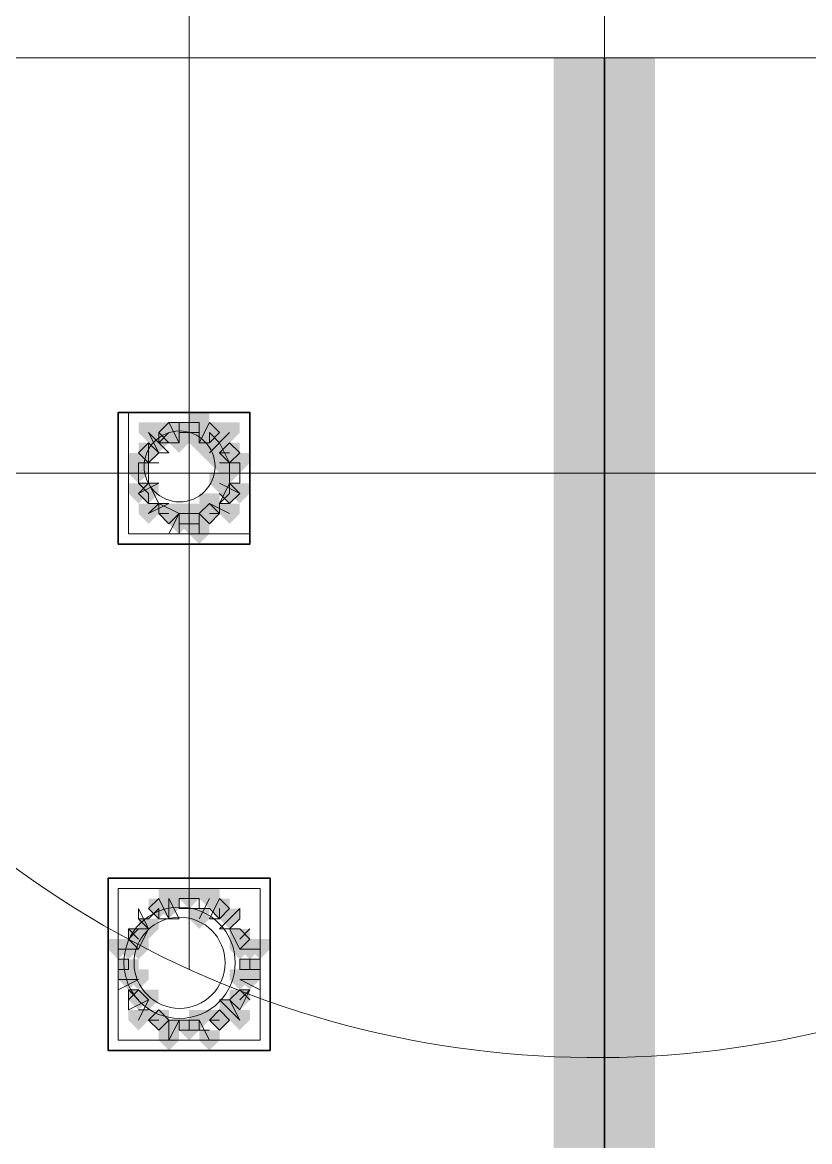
# Model space of a CAD drawing. Header units: millimetres. Extents: x 2315 to 4619, y 1334 to 1897.
# Drawn here: x 3958.53 to 3963.27, y 1548.17 to 1554.92 of the extents above; entities that cross this region are included whole.
import ezdxf

# ---------------------------------------------------------------- set-up
doc = ezdxf.new("R2010")
doc.units = ezdxf.units.MM
for name, color, linetype, true_color in [('PDF_10', 7, 'Continuous', 0x00b85c), ('PDF_AXIS', 7, 'Continuous', 0x00b85c), ('PDF_柱构件', 7, 'Continuous', 0x00b85c), ('PDF_转运站初步方案', 7, 'Continuous', 0x00b85c)]:
    doc.layers.add(name, color=color, linetype=linetype, true_color=true_color)
doc.layers.add('PDF_中心线层', color=1, linetype='Continuous')
doc.layers.add('PDF_粗实线层', color=7, linetype='Continuous')

msp = doc.modelspace()

# ---------------------------------------------------------------- hatches: boundary and pattern name
at = {"layer": 'PDF_10', "transparency": 33554559}
for points in [[(3959.4101, 1552.5076), (3959.349, 1552.5076), (3959.349, 1552.4466), (3959.4101, 1552.3855), (3959.4712, 1552.4466), (3959.4712, 1552.5076)], [(3959.4101, 1552.5076), (3959.349, 1552.5076), (3959.349, 1552.4466), (3959.4101, 1552.3855), (3959.4712, 1552.4466), (3959.4712, 1552.5076)], [(3959.5323, 1552.5076), (3959.4712, 1552.5076), (3959.4712, 1552.4466), (3959.5323, 1552.3855), (3959.5933, 1552.4466), (3959.5933, 1552.5076)], [(3959.5323, 1552.5076), (3959.4712, 1552.5076), (3959.4712, 1552.4466), (3959.5323, 1552.3855), (3959.5933, 1552.4466), (3959.5933, 1552.5076)], [(3959.6544, 1552.5076), (3959.5933, 1552.5076), (3959.5933, 1552.4466), (3959.6544, 1552.3855), (3959.7155, 1552.4466), (3959.7155, 1552.5076)], [(3959.6544, 1552.5076), (3959.5933, 1552.5076), (3959.5933, 1552.4466), (3959.6544, 1552.3855), (3959.7155, 1552.4466), (3959.7155, 1552.5076)], [(3959.2879, 1552.3855), (3959.2269, 1552.3855), (3959.2269, 1552.3244), (3959.2879, 1552.2633), (3959.349, 1552.3244), (3959.349, 1552.3855)], [(3959.2879, 1552.3855), (3959.2269, 1552.3855), (3959.2269, 1552.3244), (3959.2879, 1552.2633), (3959.349, 1552.3244), (3959.349, 1552.3855)], [(3959.2879, 1552.3855), (3959.2269, 1552.3855), (3959.2269, 1552.3244), (3959.2879, 1552.2633), (3959.349, 1552.3244), (3959.349, 1552.3855)], [(3959.7766, 1552.3855), (3959.7155, 1552.3855), (3959.7155, 1552.3244), (3959.7766, 1552.2633), (3959.8377, 1552.3244), (3959.8377, 1552.3855)], [(3959.7766, 1552.3855), (3959.7155, 1552.3855), (3959.7155, 1552.3244), (3959.7766, 1552.2633), (3959.8377, 1552.3244), (3959.8377, 1552.3855)], [(3959.2269, 1552.2633), (3959.1658, 1552.2633), (3959.1658, 1552.2022), (3959.2269, 1552.1412), (3959.2879, 1552.2022), (3959.2879, 1552.2633)], [(3959.2269, 1552.2633), (3959.1658, 1552.2633), (3959.1658, 1552.2022), (3959.2269, 1552.1412), (3959.2879, 1552.2022), (3959.2879, 1552.2633)], [(3959.7766, 1552.2633), (3959.7155, 1552.2633), (3959.7155, 1552.2022), (3959.7766, 1552.1412), (3959.8377, 1552.2022), (3959.8377, 1552.2633)], [(3959.7766, 1552.2633), (3959.7155, 1552.2633), (3959.7155, 1552.2022), (3959.7766, 1552.1412), (3959.8377, 1552.2022), (3959.8377, 1552.2633)], [(3959.2879, 1552.1412), (3959.2269, 1552.1412), (3959.2269, 1552.0801), (3959.2879, 1552.019), (3959.349, 1552.0801), (3959.349, 1552.1412)], [(3959.2879, 1552.1412), (3959.2269, 1552.1412), (3959.2269, 1552.0801), (3959.2879, 1552.019), (3959.349, 1552.0801), (3959.349, 1552.1412)], [(3959.7766, 1552.1412), (3959.7155, 1552.1412), (3959.7155, 1552.0801), (3959.7766, 1552.019), (3959.8377, 1552.0801), (3959.8377, 1552.1412)], [(3959.7766, 1552.1412), (3959.7155, 1552.1412), (3959.7155, 1552.0801), (3959.7766, 1552.019), (3959.8377, 1552.0801), (3959.8377, 1552.1412)], [(3959.4101, 1552.019), (3959.349, 1552.019), (3959.349, 1551.9579), (3959.4101, 1551.8968), (3959.4712, 1551.9579), (3959.4712, 1552.019)], [(3959.4101, 1552.019), (3959.349, 1552.019), (3959.349, 1551.9579), (3959.4101, 1551.8968), (3959.4712, 1551.9579), (3959.4712, 1552.019)], [(3959.6544, 1552.019), (3959.5933, 1552.019), (3959.5933, 1551.9579), (3959.6544, 1551.8968), (3959.7155, 1551.9579), (3959.7155, 1552.019)], [(3959.6544, 1552.019), (3959.5933, 1552.019), (3959.5933, 1551.9579), (3959.6544, 1551.8968), (3959.7155, 1551.9579), (3959.7155, 1552.019)], [(3959.6544, 1552.019), (3959.5933, 1552.019), (3959.5933, 1551.9579), (3959.6544, 1551.8968), (3959.7155, 1551.9579), (3959.7155, 1552.019)], [(3959.5323, 1551.9579), (3959.4712, 1551.9579), (3959.4712, 1551.8968), (3959.5323, 1551.8357), (3959.5933, 1551.8968), (3959.5933, 1551.9579)], [(3959.5323, 1551.9579), (3959.4712, 1551.9579), (3959.4712, 1551.8968), (3959.5323, 1551.8357), (3959.5933, 1551.8968), (3959.5933, 1551.9579)], [(3959.5323, 1549.6979), (3959.4712, 1549.6979), (3959.4712, 1549.6368), (3959.5323, 1549.5757), (3959.5933, 1549.6368), (3959.5933, 1549.6979)], [(3959.5323, 1549.6979), (3959.4712, 1549.6979), (3959.4712, 1549.6368), (3959.5323, 1549.5757), (3959.5933, 1549.6368), (3959.5933, 1549.6979)], [(3959.349, 1549.6368), (3959.2879, 1549.6368), (3959.2879, 1549.5757), (3959.349, 1549.5147), (3959.4101, 1549.5757), (3959.4101, 1549.6368)], [(3959.349, 1549.6368), (3959.2879, 1549.6368), (3959.2879, 1549.5757), (3959.349, 1549.5147), (3959.4101, 1549.5757), (3959.4101, 1549.6368)], [(3959.7155, 1549.6368), (3959.6544, 1549.6368), (3959.6544, 1549.5757), (3959.7155, 1549.5147), (3959.7766, 1549.5757), (3959.7766, 1549.6368)], [(3959.7155, 1549.6368), (3959.6544, 1549.6368), (3959.6544, 1549.5757), (3959.7155, 1549.5147), (3959.7766, 1549.5757), (3959.7766, 1549.6368)], [(3959.2269, 1549.4536), (3959.1658, 1549.4536), (3959.1658, 1549.3925), (3959.2269, 1549.3314), (3959.2879, 1549.3925), (3959.2879, 1549.4536)], [(3959.2269, 1549.4536), (3959.1658, 1549.4536), (3959.1658, 1549.3925), (3959.2269, 1549.3314), (3959.2879, 1549.3925), (3959.2879, 1549.4536)], [(3959.8377, 1549.4536), (3959.7766, 1549.4536), (3959.7766, 1549.3925), (3959.8377, 1549.3314), (3959.8987, 1549.3925), (3959.8987, 1549.4536)], [(3959.8377, 1549.4536), (3959.7766, 1549.4536), (3959.7766, 1549.3925), (3959.8377, 1549.3314), (3959.8987, 1549.3925), (3959.8987, 1549.4536)], [(3959.1658, 1549.2703), (3959.1047, 1549.2703), (3959.1047, 1549.2093), (3959.1658, 1549.1482), (3959.2269, 1549.2093), (3959.2269, 1549.2703)], [(3959.1658, 1549.2703), (3959.1047, 1549.2703), (3959.1047, 1549.2093), (3959.1658, 1549.1482), (3959.2269, 1549.2093), (3959.2269, 1549.2703)], [(3959.8987, 1549.2703), (3959.8377, 1549.2703), (3959.8377, 1549.2093), (3959.8987, 1549.1482), (3959.9598, 1549.2093), (3959.9598, 1549.2703)], [(3959.8987, 1549.2703), (3959.8377, 1549.2703), (3959.8377, 1549.2093), (3959.8987, 1549.1482), (3959.9598, 1549.2093), (3959.9598, 1549.2703)], [(3959.8987, 1549.2703), (3959.8377, 1549.2703), (3959.8377, 1549.2093), (3959.8987, 1549.1482), (3959.9598, 1549.2093), (3959.9598, 1549.2703)], [(3959.2269, 1549.0871), (3959.1658, 1549.0871), (3959.1658, 1549.026), (3959.2269, 1548.9649), (3959.2879, 1549.026), (3959.2879, 1549.0871)], [(3959.2269, 1549.0871), (3959.1658, 1549.0871), (3959.1658, 1549.026), (3959.2269, 1548.9649), (3959.2879, 1549.026), (3959.2879, 1549.0871)], [(3959.8377, 1549.0871), (3959.7766, 1549.0871), (3959.7766, 1549.026), (3959.8377, 1548.9649), (3959.8987, 1549.026), (3959.8987, 1549.0871)], [(3959.8377, 1549.0871), (3959.7766, 1549.0871), (3959.7766, 1549.026), (3959.8377, 1548.9649), (3959.8987, 1549.026), (3959.8987, 1549.0871)], [(3959.349, 1548.9649), (3959.2879, 1548.9649), (3959.2879, 1548.9039), (3959.349, 1548.8428), (3959.4101, 1548.9039), (3959.4101, 1548.9649)], [(3959.349, 1548.9649), (3959.2879, 1548.9649), (3959.2879, 1548.9039), (3959.349, 1548.8428), (3959.4101, 1548.9039), (3959.4101, 1548.9649)], [(3959.349, 1548.9649), (3959.2879, 1548.9649), (3959.2879, 1548.9039), (3959.349, 1548.8428), (3959.4101, 1548.9039), (3959.4101, 1548.9649)], [(3959.7155, 1548.9649), (3959.6544, 1548.9649), (3959.6544, 1548.9039), (3959.7155, 1548.8428), (3959.7766, 1548.9039), (3959.7766, 1548.9649)], [(3959.7155, 1548.9649), (3959.6544, 1548.9649), (3959.6544, 1548.9039), (3959.7155, 1548.8428), (3959.7766, 1548.9039), (3959.7766, 1548.9649)], [(3959.7155, 1548.9649), (3959.6544, 1548.9649), (3959.6544, 1548.9039), (3959.7155, 1548.8428), (3959.7766, 1548.9039), (3959.7766, 1548.9649)], [(3959.5323, 1548.9039), (3959.4712, 1548.9039), (3959.4712, 1548.8428), (3959.5323, 1548.7817), (3959.5933, 1548.8428), (3959.5933, 1548.9039)], [(3959.5323, 1548.9039), (3959.4712, 1548.9039), (3959.4712, 1548.8428), (3959.5323, 1548.7817), (3959.5933, 1548.8428), (3959.5933, 1548.9039)]]:
    msp.add_hatch(color=6, dxfattribs=at).paths.add_polyline_path(points)
at = {"layer": 'PDF_柱构件', "transparency": 33554559}
for points in [[(3959.5933, 1552.5687), (3959.5323, 1552.5687), (3959.5323, 1552.5076), (3959.5933, 1552.4466), (3959.6544, 1552.5076), (3959.6544, 1552.5687)], [(3959.2879, 1552.5076), (3959.2269, 1552.5076), (3959.2269, 1552.4466), (3959.2879, 1552.3855), (3959.349, 1552.4466), (3959.349, 1552.5076)], [(3959.349, 1552.4466), (3959.2879, 1552.4466), (3959.2879, 1552.3855), (3959.349, 1552.3244), (3959.4101, 1552.3855), (3959.4101, 1552.4466)], [(3959.4712, 1552.5076), (3959.4101, 1552.5076), (3959.4101, 1552.4466), (3959.4712, 1552.3855), (3959.5323, 1552.4466), (3959.5323, 1552.5076)], [(3959.4712, 1552.4466), (3959.4101, 1552.4466), (3959.4101, 1552.3855), (3959.4712, 1552.3244), (3959.5323, 1552.3855), (3959.5323, 1552.4466)], [(3959.5933, 1552.5076), (3959.5323, 1552.5076), (3959.5323, 1552.4466), (3959.5933, 1552.3855), (3959.6544, 1552.4466), (3959.6544, 1552.5076)], [(3959.5933, 1552.4466), (3959.5323, 1552.4466), (3959.5323, 1552.3855), (3959.5933, 1552.3244), (3959.6544, 1552.3855), (3959.6544, 1552.4466)], [(3959.7155, 1552.4466), (3959.6544, 1552.4466), (3959.6544, 1552.3855), (3959.7155, 1552.3244), (3959.7766, 1552.3855), (3959.7766, 1552.4466)], [(3959.7766, 1552.5076), (3959.7155, 1552.5076), (3959.7155, 1552.4466), (3959.7766, 1552.3855), (3959.8377, 1552.4466), (3959.8377, 1552.5076)], [(3959.6544, 1552.3855), (3959.5933, 1552.3855), (3959.5933, 1552.3244), (3959.6544, 1552.2633), (3959.7155, 1552.3244), (3959.7155, 1552.3855)], [(3959.2269, 1552.3244), (3959.1658, 1552.3244), (3959.1658, 1552.2633), (3959.2269, 1552.2022), (3959.2879, 1552.2633), (3959.2879, 1552.3244)], [(3959.7155, 1552.3244), (3959.6544, 1552.3244), (3959.6544, 1552.2633), (3959.7155, 1552.2022), (3959.7766, 1552.2633), (3959.7766, 1552.3244)], [(3959.7766, 1552.3244), (3959.7155, 1552.3244), (3959.7155, 1552.2633), (3959.7766, 1552.2022), (3959.8377, 1552.2633), (3959.8377, 1552.3244)], [(3959.8377, 1552.3244), (3959.7766, 1552.3244), (3959.7766, 1552.2633), (3959.8377, 1552.2022), (3959.8987, 1552.2633), (3959.8987, 1552.3244)], [(3959.7155, 1552.2022), (3959.6544, 1552.2022), (3959.6544, 1552.1412), (3959.7155, 1552.0801), (3959.7766, 1552.1412), (3959.7766, 1552.2022)], [(3959.2269, 1552.1412), (3959.1658, 1552.1412), (3959.1658, 1552.0801), (3959.2269, 1552.019), (3959.2879, 1552.0801), (3959.2879, 1552.1412)], [(3959.8377, 1552.1412), (3959.7766, 1552.1412), (3959.7766, 1552.0801), (3959.8377, 1552.019), (3959.8987, 1552.0801), (3959.8987, 1552.1412)], [(3959.6544, 1552.0801), (3959.5933, 1552.0801), (3959.5933, 1552.019), (3959.6544, 1551.9579), (3959.7155, 1552.019), (3959.7155, 1552.0801)], [(3959.2879, 1552.019), (3959.2269, 1552.019), (3959.2269, 1551.9579), (3959.2879, 1551.8968), (3959.349, 1551.9579), (3959.349, 1552.019)], [(3959.4712, 1552.019), (3959.4101, 1552.019), (3959.4101, 1551.9579), (3959.4712, 1551.8968), (3959.5323, 1551.9579), (3959.5323, 1552.019)], [(3959.5933, 1552.019), (3959.5323, 1552.019), (3959.5323, 1551.9579), (3959.5933, 1551.8968), (3959.6544, 1551.9579), (3959.6544, 1552.019)], [(3959.7766, 1552.019), (3959.7155, 1552.019), (3959.7155, 1551.9579), (3959.7766, 1551.8968), (3959.8377, 1551.9579), (3959.8377, 1552.019)], [(3959.4712, 1551.9579), (3959.4101, 1551.9579), (3959.4101, 1551.8968), (3959.4712, 1551.8357), (3959.5323, 1551.8968), (3959.5323, 1551.9579)], [(3959.5933, 1551.9579), (3959.5323, 1551.9579), (3959.5323, 1551.8968), (3959.5933, 1551.8357), (3959.6544, 1551.8968), (3959.6544, 1551.9579)], [(3959.5933, 1551.8968), (3959.5323, 1551.8968), (3959.5323, 1551.8357), (3959.5933, 1551.7747), (3959.6544, 1551.8357), (3959.6544, 1551.8968)], [(3959.4101, 1549.6979), (3959.349, 1549.6979), (3959.349, 1549.6368), (3959.4101, 1549.5757), (3959.4712, 1549.6368), (3959.4712, 1549.6979)], [(3959.6544, 1549.6979), (3959.5933, 1549.6979), (3959.5933, 1549.6368), (3959.6544, 1549.5757), (3959.7155, 1549.6368), (3959.7155, 1549.6979)], [(3959.4101, 1549.6368), (3959.349, 1549.6368), (3959.349, 1549.5757), (3959.4101, 1549.5147), (3959.4712, 1549.5757), (3959.4712, 1549.6368)], [(3959.5933, 1549.5757), (3959.5323, 1549.5757), (3959.5323, 1549.5147), (3959.5933, 1549.4536), (3959.6544, 1549.5147), (3959.6544, 1549.5757)], [(3959.7766, 1549.5757), (3959.7155, 1549.5757), (3959.7155, 1549.5147), (3959.7766, 1549.4536), (3959.8377, 1549.5147), (3959.8377, 1549.5757)], [(3959.2879, 1549.5147), (3959.2269, 1549.5147), (3959.2269, 1549.4536), (3959.2879, 1549.3925), (3959.349, 1549.4536), (3959.349, 1549.5147)], [(3959.1047, 1549.3925), (3959.0436, 1549.3925), (3959.0436, 1549.3314), (3959.1047, 1549.2703), (3959.1658, 1549.3314), (3959.1658, 1549.3925)], [(3959.1658, 1549.3925), (3959.1047, 1549.3925), (3959.1047, 1549.3314), (3959.1658, 1549.2703), (3959.2269, 1549.3314), (3959.2269, 1549.3925)], [(3959.2269, 1549.3925), (3959.1658, 1549.3925), (3959.1658, 1549.3314), (3959.2269, 1549.2703), (3959.2879, 1549.3314), (3959.2879, 1549.3925)], [(3959.8377, 1549.3925), (3959.7766, 1549.3925), (3959.7766, 1549.3314), (3959.8377, 1549.2703), (3959.8987, 1549.3314), (3959.8987, 1549.3925)], [(3959.8987, 1549.3925), (3959.8377, 1549.3925), (3959.8377, 1549.3314), (3959.8987, 1549.2703), (3959.9598, 1549.3314), (3959.9598, 1549.3925)], [(3959.9598, 1549.3925), (3959.8987, 1549.3925), (3959.8987, 1549.3314), (3959.9598, 1549.2703), (3960.0209, 1549.3314), (3960.0209, 1549.3925)], [(3959.1658, 1549.2093), (3959.1047, 1549.2093), (3959.1047, 1549.1482), (3959.1658, 1549.0871), (3959.2269, 1549.1482), (3959.2269, 1549.2093)], [(3959.2269, 1549.2093), (3959.1658, 1549.2093), (3959.1658, 1549.1482), (3959.2269, 1549.0871), (3959.2879, 1549.1482), (3959.2879, 1549.2093)], [(3959.8377, 1549.2093), (3959.7766, 1549.2093), (3959.7766, 1549.1482), (3959.8377, 1549.0871), (3959.8987, 1549.1482), (3959.8987, 1549.2093)], [(3959.8987, 1549.2093), (3959.8377, 1549.2093), (3959.8377, 1549.1482), (3959.8987, 1549.0871), (3959.9598, 1549.1482), (3959.9598, 1549.2093)], [(3959.2879, 1549.0871), (3959.2269, 1549.0871), (3959.2269, 1549.026), (3959.2879, 1548.9649), (3959.349, 1549.026), (3959.349, 1549.0871)], [(3959.7766, 1549.026), (3959.7155, 1549.026), (3959.7155, 1548.9649), (3959.7766, 1548.9039), (3959.8377, 1548.9649), (3959.8377, 1549.026)], [(3959.2269, 1548.9649), (3959.1658, 1548.9649), (3959.1658, 1548.9039), (3959.2269, 1548.8428), (3959.2879, 1548.9039), (3959.2879, 1548.9649)], [(3959.5933, 1548.9649), (3959.5323, 1548.9649), (3959.5323, 1548.9039), (3959.5933, 1548.8428), (3959.6544, 1548.9039), (3959.6544, 1548.9649)], [(3959.8377, 1548.9649), (3959.7766, 1548.9649), (3959.7766, 1548.9039), (3959.8377, 1548.8428), (3959.8987, 1548.9039), (3959.8987, 1548.9649)], [(3959.4101, 1548.9039), (3959.349, 1548.9039), (3959.349, 1548.8428), (3959.4101, 1548.7817), (3959.4712, 1548.8428), (3959.4712, 1548.9039)], [(3959.4101, 1548.8428), (3959.349, 1548.8428), (3959.349, 1548.7817), (3959.4101, 1548.7206), (3959.4712, 1548.7817), (3959.4712, 1548.8428)], [(3959.6544, 1548.8428), (3959.5933, 1548.8428), (3959.5933, 1548.7817), (3959.6544, 1548.7206), (3959.7155, 1548.7817), (3959.7155, 1548.8428)]]:
    msp.add_hatch(color=6, dxfattribs=at).paths.add_polyline_path(points)
at = {"layer": 'PDF_粗实线层', "transparency": 33554559}
msp.add_hatch(color=256, dxfattribs=at).paths.add_polyline_path([(3962.342, 1554.7066), (3961.7312, 1554.7066), (3961.7312, 1541.6963), (3962.342, 1541.6963)])
at = {"layer": 'PDF_转运站初步方案', "transparency": 33554559}
for points in [[(3959.4101, 1552.5076), (3959.349, 1552.5076), (3959.349, 1552.4466), (3959.4101, 1552.3855), (3959.4712, 1552.4466), (3959.4712, 1552.5076)], [(3959.4101, 1552.5076), (3959.349, 1552.5076), (3959.349, 1552.4466), (3959.4101, 1552.3855), (3959.4712, 1552.4466), (3959.4712, 1552.5076)], [(3959.5323, 1552.5076), (3959.4712, 1552.5076), (3959.4712, 1552.4466), (3959.5323, 1552.3855), (3959.5933, 1552.4466), (3959.5933, 1552.5076)], [(3959.5323, 1552.5076), (3959.4712, 1552.5076), (3959.4712, 1552.4466), (3959.5323, 1552.3855), (3959.5933, 1552.4466), (3959.5933, 1552.5076)], [(3959.6544, 1552.5076), (3959.5933, 1552.5076), (3959.5933, 1552.4466), (3959.6544, 1552.3855), (3959.7155, 1552.4466), (3959.7155, 1552.5076)], [(3959.6544, 1552.5076), (3959.5933, 1552.5076), (3959.5933, 1552.4466), (3959.6544, 1552.3855), (3959.7155, 1552.4466), (3959.7155, 1552.5076)], [(3959.2879, 1552.3855), (3959.2269, 1552.3855), (3959.2269, 1552.3244), (3959.2879, 1552.2633), (3959.349, 1552.3244), (3959.349, 1552.3855)], [(3959.2879, 1552.3855), (3959.2269, 1552.3855), (3959.2269, 1552.3244), (3959.2879, 1552.2633), (3959.349, 1552.3244), (3959.349, 1552.3855)], [(3959.7766, 1552.3855), (3959.7155, 1552.3855), (3959.7155, 1552.3244), (3959.7766, 1552.2633), (3959.8377, 1552.3244), (3959.8377, 1552.3855)], [(3959.7766, 1552.3855), (3959.7155, 1552.3855), (3959.7155, 1552.3244), (3959.7766, 1552.2633), (3959.8377, 1552.3244), (3959.8377, 1552.3855)], [(3959.2269, 1552.2633), (3959.1658, 1552.2633), (3959.1658, 1552.2022), (3959.2269, 1552.1412), (3959.2879, 1552.2022), (3959.2879, 1552.2633)], [(3959.2269, 1552.2633), (3959.1658, 1552.2633), (3959.1658, 1552.2022), (3959.2269, 1552.1412), (3959.2879, 1552.2022), (3959.2879, 1552.2633)], [(3959.7766, 1552.2633), (3959.7155, 1552.2633), (3959.7155, 1552.2022), (3959.7766, 1552.1412), (3959.8377, 1552.2022), (3959.8377, 1552.2633)], [(3959.7766, 1552.2633), (3959.7155, 1552.2633), (3959.7155, 1552.2022), (3959.7766, 1552.1412), (3959.8377, 1552.2022), (3959.8377, 1552.2633)], [(3959.2879, 1552.1412), (3959.2269, 1552.1412), (3959.2269, 1552.0801), (3959.2879, 1552.019), (3959.349, 1552.0801), (3959.349, 1552.1412)], [(3959.2879, 1552.1412), (3959.2269, 1552.1412), (3959.2269, 1552.0801), (3959.2879, 1552.019), (3959.349, 1552.0801), (3959.349, 1552.1412)], [(3959.7766, 1552.1412), (3959.7155, 1552.1412), (3959.7155, 1552.0801), (3959.7766, 1552.019), (3959.8377, 1552.0801), (3959.8377, 1552.1412)], [(3959.7766, 1552.1412), (3959.7155, 1552.1412), (3959.7155, 1552.0801), (3959.7766, 1552.019), (3959.8377, 1552.0801), (3959.8377, 1552.1412)], [(3959.4101, 1552.019), (3959.349, 1552.019), (3959.349, 1551.9579), (3959.4101, 1551.8968), (3959.4712, 1551.9579), (3959.4712, 1552.019)], [(3959.4101, 1552.019), (3959.349, 1552.019), (3959.349, 1551.9579), (3959.4101, 1551.8968), (3959.4712, 1551.9579), (3959.4712, 1552.019)], [(3959.6544, 1552.019), (3959.5933, 1552.019), (3959.5933, 1551.9579), (3959.6544, 1551.8968), (3959.7155, 1551.9579), (3959.7155, 1552.019)], [(3959.6544, 1552.019), (3959.5933, 1552.019), (3959.5933, 1551.9579), (3959.6544, 1551.8968), (3959.7155, 1551.9579), (3959.7155, 1552.019)], [(3959.5323, 1551.9579), (3959.4712, 1551.9579), (3959.4712, 1551.8968), (3959.5323, 1551.8357), (3959.5933, 1551.8968), (3959.5933, 1551.9579)], [(3959.5323, 1551.9579), (3959.4712, 1551.9579), (3959.4712, 1551.8968), (3959.5323, 1551.8357), (3959.5933, 1551.8968), (3959.5933, 1551.9579)], [(3959.5323, 1549.6979), (3959.4712, 1549.6979), (3959.4712, 1549.6368), (3959.5323, 1549.5757), (3959.5933, 1549.6368), (3959.5933, 1549.6979)], [(3959.5323, 1549.6979), (3959.4712, 1549.6979), (3959.4712, 1549.6368), (3959.5323, 1549.5757), (3959.5933, 1549.6368), (3959.5933, 1549.6979)], [(3959.349, 1549.6368), (3959.2879, 1549.6368), (3959.2879, 1549.5757), (3959.349, 1549.5147), (3959.4101, 1549.5757), (3959.4101, 1549.6368)], [(3959.349, 1549.6368), (3959.2879, 1549.6368), (3959.2879, 1549.5757), (3959.349, 1549.5147), (3959.4101, 1549.5757), (3959.4101, 1549.6368)], [(3959.7155, 1549.6368), (3959.6544, 1549.6368), (3959.6544, 1549.5757), (3959.7155, 1549.5147), (3959.7766, 1549.5757), (3959.7766, 1549.6368)], [(3959.7155, 1549.6368), (3959.6544, 1549.6368), (3959.6544, 1549.5757), (3959.7155, 1549.5147), (3959.7766, 1549.5757), (3959.7766, 1549.6368)], [(3959.2269, 1549.4536), (3959.1658, 1549.4536), (3959.1658, 1549.3925), (3959.2269, 1549.3314), (3959.2879, 1549.3925), (3959.2879, 1549.4536)], [(3959.2269, 1549.4536), (3959.1658, 1549.4536), (3959.1658, 1549.3925), (3959.2269, 1549.3314), (3959.2879, 1549.3925), (3959.2879, 1549.4536)], [(3959.8377, 1549.4536), (3959.7766, 1549.4536), (3959.7766, 1549.3925), (3959.8377, 1549.3314), (3959.8987, 1549.3925), (3959.8987, 1549.4536)], [(3959.8377, 1549.4536), (3959.7766, 1549.4536), (3959.7766, 1549.3925), (3959.8377, 1549.3314), (3959.8987, 1549.3925), (3959.8987, 1549.4536)], [(3959.1658, 1549.2703), (3959.1047, 1549.2703), (3959.1047, 1549.2093), (3959.1658, 1549.1482), (3959.2269, 1549.2093), (3959.2269, 1549.2703)], [(3959.1658, 1549.2703), (3959.1047, 1549.2703), (3959.1047, 1549.2093), (3959.1658, 1549.1482), (3959.2269, 1549.2093), (3959.2269, 1549.2703)], [(3959.8987, 1549.2703), (3959.8377, 1549.2703), (3959.8377, 1549.2093), (3959.8987, 1549.1482), (3959.9598, 1549.2093), (3959.9598, 1549.2703)], [(3959.8987, 1549.2703), (3959.8377, 1549.2703), (3959.8377, 1549.2093), (3959.8987, 1549.1482), (3959.9598, 1549.2093), (3959.9598, 1549.2703)], [(3959.2269, 1549.0871), (3959.1658, 1549.0871), (3959.1658, 1549.026), (3959.2269, 1548.9649), (3959.2879, 1549.026), (3959.2879, 1549.0871)], [(3959.2269, 1549.0871), (3959.1658, 1549.0871), (3959.1658, 1549.026), (3959.2269, 1548.9649), (3959.2879, 1549.026), (3959.2879, 1549.0871)], [(3959.8377, 1549.0871), (3959.7766, 1549.0871), (3959.7766, 1549.026), (3959.8377, 1548.9649), (3959.8987, 1549.026), (3959.8987, 1549.0871)], [(3959.8377, 1549.0871), (3959.7766, 1549.0871), (3959.7766, 1549.026), (3959.8377, 1548.9649), (3959.8987, 1549.026), (3959.8987, 1549.0871)], [(3959.349, 1548.9649), (3959.2879, 1548.9649), (3959.2879, 1548.9039), (3959.349, 1548.8428), (3959.4101, 1548.9039), (3959.4101, 1548.9649)], [(3959.349, 1548.9649), (3959.2879, 1548.9649), (3959.2879, 1548.9039), (3959.349, 1548.8428), (3959.4101, 1548.9039), (3959.4101, 1548.9649)], [(3959.7155, 1548.9649), (3959.6544, 1548.9649), (3959.6544, 1548.9039), (3959.7155, 1548.8428), (3959.7766, 1548.9039), (3959.7766, 1548.9649)], [(3959.7155, 1548.9649), (3959.6544, 1548.9649), (3959.6544, 1548.9039), (3959.7155, 1548.8428), (3959.7766, 1548.9039), (3959.7766, 1548.9649)], [(3959.5323, 1548.9039), (3959.4712, 1548.9039), (3959.4712, 1548.8428), (3959.5323, 1548.7817), (3959.5933, 1548.8428), (3959.5933, 1548.9039)], [(3959.5323, 1548.9039), (3959.4712, 1548.9039), (3959.4712, 1548.8428), (3959.5323, 1548.7817), (3959.5933, 1548.8428), (3959.5933, 1548.9039)]]:
    msp.add_hatch(color=6, dxfattribs=at).paths.add_polyline_path(points)

# ---------------------------------------------------------------- linework, layer by layer
at = {"layer": 'PDF_10', "color": 6, "lineweight": 18}
for points in [[(3959.4101, 1552.4466), (3959.349, 1552.3855)], [(3959.4101, 1552.3855), (3959.349, 1552.4466)], [(3959.5933, 1552.4466), (3959.4712, 1552.4466)], [(3959.5323, 1552.4466), (3959.5323, 1552.5076)], [(3959.7766, 1552.2633), (3959.7155, 1552.3855), (3959.6544, 1552.4466), (3959.6544, 1552.3855)], [(3959.2879, 1552.3855), (3959.2879, 1552.2633)], [(3959.7155, 1552.3244), (3959.7766, 1552.3244)], [(3959.2879, 1552.2022), (3959.2269, 1552.2022), (3959.2269, 1552.1412)], [(3959.7766, 1552.1412), (3959.7766, 1552.2022), (3959.8377, 1552.2022)], [(3959.2879, 1552.019), (3959.2879, 1552.0801), (3959.2879, 1552.019)], [(3959.7155, 1552.019), (3959.7766, 1552.0801)], [(3959.7155, 1552.0801), (3959.7766, 1552.019)], [(3959.349, 1551.9579), (3959.4101, 1551.9579), (3959.349, 1551.9579)], [(3959.5323, 1551.9579), (3959.5323, 1551.8968)], [(3959.6544, 1551.9579), (3959.7155, 1551.9579)], [(3959.4712, 1551.8968), (3959.5933, 1551.8968)], [(3959.4712, 1549.6368), (3959.5933, 1549.6368)], [(3959.5323, 1549.5757), (3959.5323, 1549.6368)], [(3959.2879, 1549.5147), (3959.349, 1549.5757), (3959.349, 1549.5147)], [(3959.6544, 1549.5757), (3959.7155, 1549.5147), (3959.7155, 1549.5757)], [(3959.1658, 1549.3925), (3959.2269, 1549.4536)], [(3959.2269, 1549.3925), (3959.1658, 1549.4536)], [(3959.8377, 1549.4536), (3959.8987, 1549.3925)], [(3959.8377, 1549.3925), (3959.8987, 1549.4536)], [(3959.1047, 1549.2093), (3959.1658, 1549.2093), (3959.1658, 1549.2703)], [(3959.8987, 1549.2703), (3959.8987, 1549.2093)], [(3959.2269, 1549.026), (3959.1658, 1549.0871)], [(3959.2269, 1549.0871), (3959.1658, 1549.026)], [(3959.8987, 1549.0871), (3959.8377, 1549.026)], [(3959.8377, 1549.0871), (3959.8987, 1549.026)], [(3959.349, 1548.9039), (3959.2879, 1548.9039)], [(3959.5323, 1548.9039), (3959.5323, 1548.8428)], [(3959.7155, 1548.9039), (3959.6544, 1548.9039)], [(3959.5933, 1548.8428), (3959.4712, 1548.8428)]]:
    msp.add_lwpolyline(points, dxfattribs=at)
at = {"layer": 'PDF_AXIS', "color": 6, "lineweight": 18}
for points in [[(3959.1658, 1551.8357), (3959.1658, 1552.5687), (3959.8987, 1552.5687), (3959.8987, 1551.8357)], [(3959.9598, 1548.7817), (3959.9598, 1549.6979), (3959.1047, 1549.6979), (3959.1047, 1548.7817)]]:
    msp.add_lwpolyline(points, close=True, dxfattribs=at)
at = {"layer": 'PDF_中心线层', "color": 6, "lineweight": 18}
msp.add_lwpolyline([(3962.0366, 1560.6925), (3962.0366, 1548.6595)], close=True, dxfattribs=at)
for points in [[(3959.5323, 1549.2093), (3959.5323, 1560.1428)], [(3956.0506, 1554.7066), (3968.0225, 1554.7066), (3956.0506, 1554.7066)], [(3967.4728, 1552.2022), (3956.6004, 1552.2022)]]:
    msp.add_lwpolyline(points, dxfattribs=at)
msp.add_arc((3961.989, 1554.6164), 5.939, 179.12977, 300.79454, dxfattribs=at)
at = {"layer": 'PDF_柱构件', "color": 6, "lineweight": 18}
for points in [[(3959.2879, 1552.4466), (3959.4101, 1552.3244), (3959.349, 1552.3244)], [(3959.4712, 1552.3855), (3959.349, 1552.3855), (3959.349, 1552.4466), (3959.4101, 1552.5076)], [(3959.4712, 1552.5076), (3959.4712, 1552.3855), (3959.4101, 1552.5076)], [(3959.5933, 1552.4466), (3959.4712, 1552.4466), (3959.4712, 1552.5076), (3959.5933, 1552.5076)], [(3959.5933, 1552.5076), (3959.5933, 1552.3855)], [(3959.6544, 1552.3855), (3959.5933, 1552.3855), (3959.6544, 1552.5076), (3959.7155, 1552.4466)], [(3959.7766, 1552.4466), (3959.6544, 1552.3244)], [(3959.349, 1552.3244), (3959.2879, 1552.2633), (3959.2269, 1552.3244), (3959.2879, 1552.3855)], [(3959.7766, 1552.2633), (3959.7155, 1552.3244), (3959.7766, 1552.3855), (3959.8377, 1552.3244)], [(3959.2269, 1552.2633), (3959.349, 1552.2633), (3959.2879, 1552.2633)], [(3959.2879, 1552.2633), (3959.2879, 1552.1412), (3959.2269, 1552.1412), (3959.2269, 1552.2633)], [(3959.8377, 1552.2633), (3959.7155, 1552.2633)], [(3959.7766, 1552.1412), (3959.7766, 1552.2633), (3959.8377, 1552.2633), (3959.8377, 1552.1412)], [(3959.2269, 1552.0801), (3959.2879, 1552.1412), (3959.349, 1552.1412)], [(3959.2879, 1552.1412), (3959.349, 1552.019), (3959.2879, 1552.019), (3959.2269, 1552.0801)], [(3959.8377, 1552.0801), (3959.7155, 1552.1412)], [(3959.7155, 1552.019), (3959.7766, 1552.1412), (3959.8377, 1552.0801), (3959.7766, 1552.019)], [(3959.2879, 1551.9579), (3959.349, 1552.019), (3959.4101, 1552.019)], [(3959.349, 1552.019), (3959.4712, 1551.9579), (3959.4101, 1551.8968), (3959.349, 1551.9579)], [(3959.5933, 1551.9579), (3959.6544, 1552.019), (3959.7155, 1551.9579), (3959.6544, 1551.8968)], [(3959.7766, 1551.9579), (3959.6544, 1552.019)], [(3959.4101, 1551.8357), (3959.4712, 1551.9579), (3959.4712, 1551.8357)], [(3959.4712, 1551.9579), (3959.5933, 1551.9579), (3959.5933, 1551.8968), (3959.4712, 1551.8968)], [(3959.5933, 1551.8357), (3959.5933, 1551.9579)], [(3959.349, 1549.5147), (3959.4101, 1549.5147), (3959.349, 1549.6368), (3959.2879, 1549.5757)], [(3959.4101, 1549.6368), (3959.4101, 1549.5147), (3959.4712, 1549.5147)], [(3959.4712, 1549.5757), (3959.5933, 1549.5757), (3959.5933, 1549.6368), (3959.4712, 1549.6368)], [(3959.6544, 1549.6368), (3959.5933, 1549.5147)], [(3959.6544, 1549.5147), (3959.7155, 1549.5147), (3959.7766, 1549.5757), (3959.7155, 1549.6368)], [(3959.8377, 1549.5757), (3959.7155, 1549.4536), (3959.7766, 1549.4536), (3959.8377, 1549.5147)], [(3959.2269, 1549.3314), (3959.2879, 1549.4536), (3959.1658, 1549.4536), (3959.1658, 1549.3925)], [(3959.7766, 1549.4536), (3959.8377, 1549.3314), (3959.8987, 1549.3925), (3959.8377, 1549.4536)], [(3959.1047, 1549.3314), (3959.2269, 1549.3314)], [(3959.9598, 1549.3314), (3959.8377, 1549.3314)], [(3959.1658, 1549.2093), (3959.1658, 1549.2703), (3959.1047, 1549.2703), (3959.1047, 1549.2093)], [(3959.8377, 1549.2703), (3959.8377, 1549.2093), (3959.9598, 1549.2093), (3959.9598, 1549.2703)], [(3959.1047, 1549.0871), (3959.2269, 1549.1482), (3959.1047, 1549.1482)], [(3959.9598, 1549.1482), (3959.8377, 1549.1482), (3959.9598, 1549.0871)], [(3959.2879, 1549.026), (3959.2269, 1549.0871), (3959.1658, 1549.0871), (3959.1658, 1548.9649)], [(3959.8377, 1549.0871), (3959.7766, 1549.026), (3959.8377, 1548.9649), (3959.8987, 1549.0871)], [(3959.2269, 1548.9039), (3959.2879, 1549.026)], [(3959.8377, 1548.9039), (3959.7766, 1549.026), (3959.7155, 1549.026)], [(3959.4101, 1548.9039), (3959.349, 1548.9649), (3959.2879, 1548.9039), (3959.349, 1548.8428)], [(3959.7155, 1548.9649), (3959.6544, 1548.9039), (3959.7155, 1548.8428), (3959.7766, 1548.9039)], [(3959.4101, 1548.7817), (3959.4712, 1548.9039), (3959.4101, 1548.9039)], [(3959.5933, 1548.9039), (3959.4712, 1548.9039), (3959.4712, 1548.8428), (3959.5933, 1548.8428)], [(3959.6544, 1548.7817), (3959.5933, 1548.9039)]]:
    msp.add_lwpolyline(points, close=True, dxfattribs=at)
for points in [[(3959.2879, 1552.2633), (3959.2269, 1552.2633)], [(3959.2269, 1552.1412), (3959.2879, 1552.0801)], [(3959.7766, 1552.0801), (3959.7766, 1552.1412)], [(3959.349, 1552.019), (3959.349, 1551.9579)], [(3959.7155, 1551.9579), (3959.7155, 1552.019)], [(3959.2269, 1549.5147), (3959.2879, 1549.4536), (3959.2269, 1549.5757), (3959.2269, 1549.5147), (3959.2879, 1549.5147)], [(3959.5933, 1549.5757), (3959.6544, 1549.5757)], [(3959.2879, 1548.9649), (3959.2269, 1548.9649)], [(3959.6544, 1548.8428), (3959.5933, 1548.8428)]]:
    msp.add_lwpolyline(points, dxfattribs=at)
at = {"layer": 'PDF_粗实线层', "lineweight": 35}
msp.add_lwpolyline([(3962.0366, 1541.6963), (3962.0366, 1554.7066)], dxfattribs=at)
at = {"layer": 'PDF_粗实线层', "color": 6, "lineweight": 35}
for points in [[(3959.1047, 1551.7747), (3959.8987, 1551.7747), (3959.8987, 1552.5687), (3959.1047, 1552.5687)], [(3960.0209, 1548.7206), (3960.0209, 1549.759), (3959.0436, 1549.759), (3959.0436, 1548.7206)]]:
    msp.add_lwpolyline(points, close=True, dxfattribs=at)
at = {"layer": 'PDF_转运站初步方案', "color": 6, "lineweight": 18}
for centre, radius in [((3959.4747, 1552.2426), 0.2138), ((3959.4747, 1552.2426), 0.2138), ((3959.4747, 1549.2495), 0.3359), ((3959.4747, 1549.2495), 0.2749)]:
    msp.add_circle(centre, radius, dxfattribs=at)

doc.saveas('drawing.dxf')
